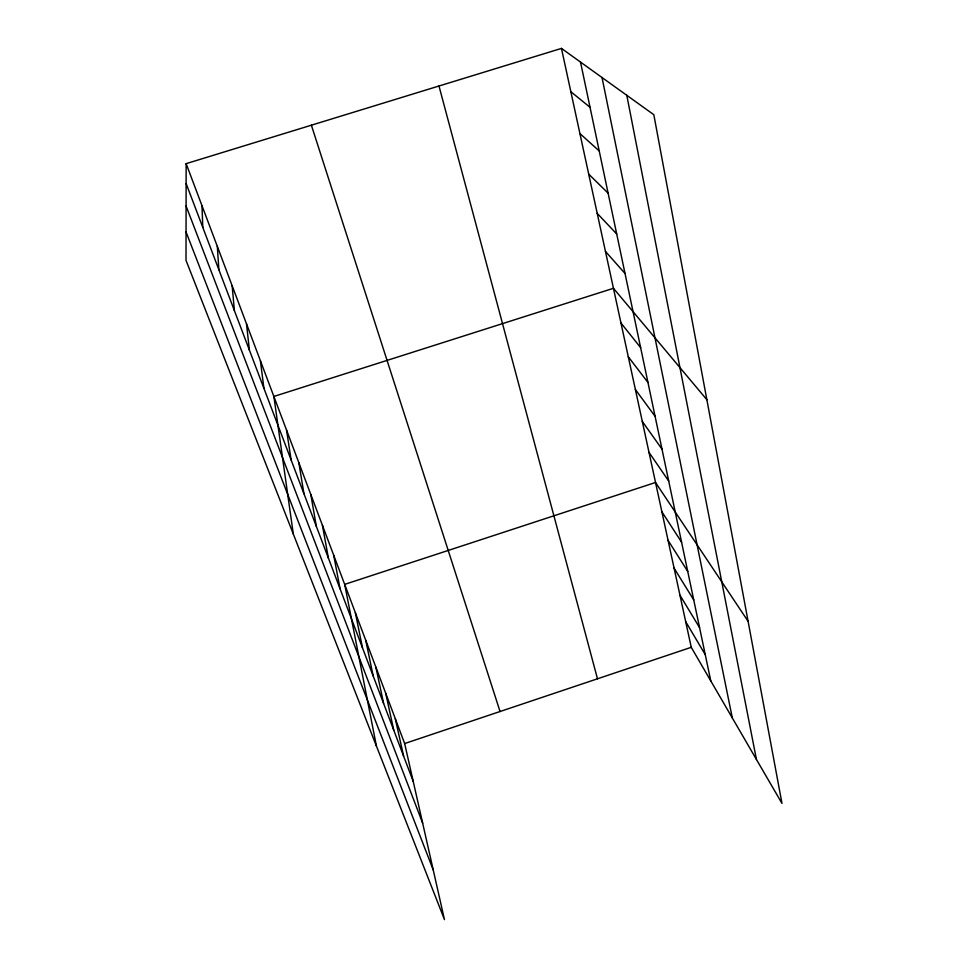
<?xml version="1.0" encoding="UTF-8"?>
<svg xmlns="http://www.w3.org/2000/svg" width="968" height="968" viewBox="0 0 968 968"><rect width="100%" height="100%" fill="white"/><g stroke="black" fill="none" stroke-linecap="round" stroke-linejoin="round"><path stroke-width="1.45" d="M186.146 163.653L186.013 260.344L444.457 919.6L404.66 743.545L186.146 163.653L561.464 48.4L653.823 114.708L781.987 803.428L691.249 647.314L561.464 48.4M404.66 743.545L691.249 647.314M570.842 91.694L590.032 107.303M579.917 133.572L599.228 150.972M588.701 174.107L608.11 193.177M597.208 213.371L616.701 233.978M605.46 251.414L625.013 273.472M706.858 399.699L613.446 288.295L273.871 396.456L293.304 534.046M620.972 323.022L640.635 347.633M628.28 356.756L647.967 382.493M635.383 389.523L655.094 416.325M642.28 421.382L662.003 449.164M648.996 452.358L668.719 481.06M748.107 621.323L655.53 482.488L344.693 584.382L376.407 746.013M661.882 511.806L681.581 542.177M668.065 540.338L687.752 571.459M674.091 568.143L693.741 599.954M679.96 595.211L699.586 627.675M685.671 621.601L705.261 654.67M186.05 231.969L433.24 869.966M186.086 206.027L422.653 823.151M186.122 183.533L413.215 781.406M311.381 125.199L500.045 711.516M438.988 86.007L597.486 678.798M395.307 718.728L403.608 756.117M385.712 693.269L393.746 730.138M375.862 667.134L383.606 703.433M580.522 62.085L710.79 680.952M365.759 640.296L373.176 675.991M602.023 77.525L732.328 718.002M355.365 612.72L362.456 647.761M626.792 95.3L756.444 759.493M333.718 555.257L340.07 588.846M322.429 525.297L328.382 558.076M310.813 494.479L316.342 526.374M298.858 462.764L303.94 493.704M286.552 430.107L291.138 460.018M260.404 360.713L263.901 388.313M246.501 323.832L249.393 350.101M232.151 285.741L234.389 310.595M217.328 246.392L218.853 269.721M201.997 205.712L202.784 227.383"/></g></svg>
